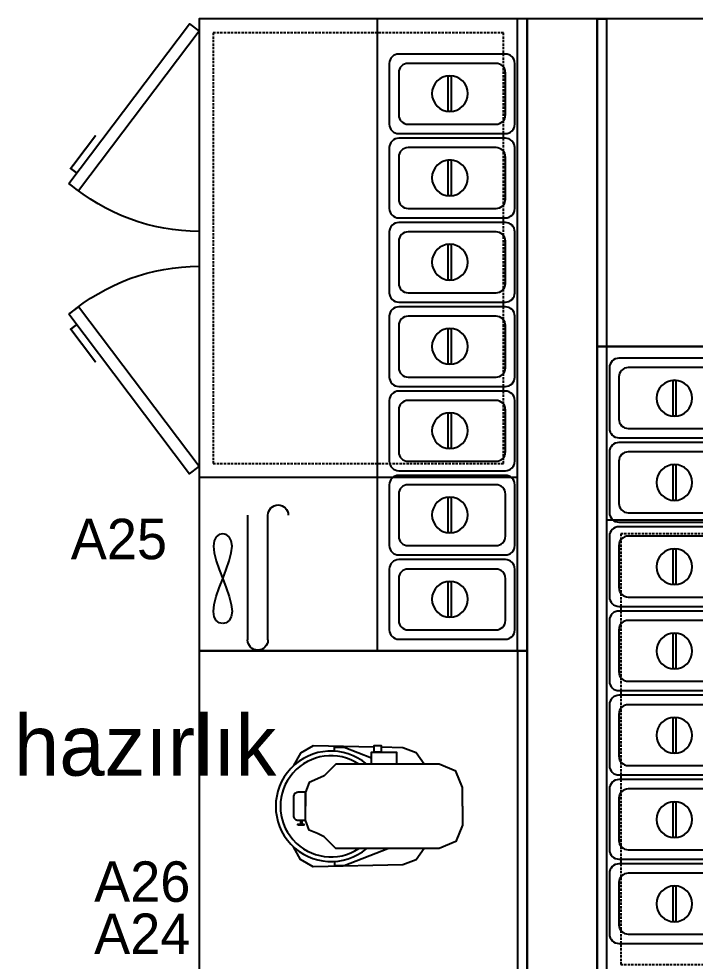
# Model space of a CAD drawing. Header units: millimetres. Extents: x 11489 to 12006, y 36725 to 37730.
# Drawn here: x 11635.8 to 11780.2, y 37339.2 to 37540.4 of the extents above; entities that cross this region are included whole.
import ezdxf
from ezdxf.enums import TextEntityAlignment as Align

# ---------------------------------------------------------------- set-up
doc = ezdxf.new("R2010")
doc.units = ezdxf.units.MM
doc.linetypes.add('DASHED', pattern=[0.75, 0.5, -0.25])
doc.layers.add('002 Çizgi', color=7, linetype='Continuous')
doc.layers.add('S2000-002 Çizgi', color=7, linetype='Continuous')
doc.styles.add('TAKSİM', font='GOTHIC.TTF', dxfattribs={"height": 7})

# ---------------------------------------------------------------- blocks, each defined once
blk = doc.blocks.new('A$C01E77913')
at = {"layer": 'S2000-002 Çizgi'}
for points in [[(2, 26.8), (15, 26.8, -0.414214), (17, 24.8), (17, 2, -0.414214), (15, 0), (2, 0, -0.414214), (0, 2), (0, 24.8, -0.414214)], [(4, 24.8), (13, 24.8, -0.414214), (15, 22.8), (15, 4, -0.414214), (13, 2), (4, 2, -0.414214), (2, 4), (2, 22.8, -0.414214)]]:
    blk.add_lwpolyline(points, format="xyb", close=True, dxfattribs=at)
blk.add_lwpolyline([(4.71, 14.27), (12.21, 14.27), (12.21, 13.52), (4.71, 13.52)], close=True, dxfattribs=at)
blk.add_circle((8.46, 13.87), 3.82, dxfattribs=at)
blk = doc.blocks.new('A$C3596506F')
at = {"layer": '002 Çizgi', "color": 7}
for p, q in [((95.82, 135), (95.82, 0)), ((38.15, 106), (38.15, 132.67)), ((42.5, 132.67), (42.5, 106)), ((32.11, 129.01), (31.47, 128.52)), ((32.84, 129.17), (32.11, 129.01)), ((33.58, 129.01), (32.84, 129.17)), ((34.22, 128.52), (33.58, 129.01)), ((31.01, 127.7), (30.84, 126.56)), ((31.47, 128.52), (31.01, 127.7)), ((34.67, 127.7), (34.22, 128.52)), ((34.85, 126.56), (34.67, 127.7)), ((30.84, 126.56), (31.01, 125.1)), ((31.01, 125.1), (31.47, 123.4)), ((34.22, 123.4), (34.67, 125.1)), ((34.67, 125.1), (34.85, 126.56)), ((31.47, 123.4), (32.11, 121.54)), ((33.58, 121.54), (34.22, 123.4)), ((32.11, 121.54), (32.84, 119.59)), ((32.84, 119.59), (33.58, 121.54)), ((32.11, 117.64), (32.84, 119.59)), ((32.84, 119.59), (33.58, 117.64)), ((31.47, 115.78), (32.11, 117.64)), ((33.58, 117.64), (34.22, 115.78)), ((31.01, 114.07), (31.47, 115.78)), ((34.22, 115.78), (34.67, 114.07)), ((30.84, 112.62), (31.01, 114.07)), ((34.67, 114.07), (34.85, 112.62)), ((31.01, 111.47), (30.84, 112.62)), ((31.47, 110.66), (31.01, 111.47)), ((34.67, 111.47), (34.22, 110.66)), ((34.85, 112.62), (34.67, 111.47)), ((32.11, 110.17), (31.47, 110.66)), ((32.84, 110), (32.11, 110.17)), ((33.58, 110.17), (32.84, 110)), ((34.22, 110.66), (33.58, 110.17))]:
    blk.add_line(p, q, dxfattribs=at)
for points in [[(27.82, 135), (97.82, 135), (97.82, 0), (27.82, 0)], [(65.82, 0), (65.82, 135), (97.82, 135), (97.82, 0)], [(0, 63.04), (25.77, 97.15), (27.82, 95.6), (2.05, 61.49)], [(0, 35.2), (25.77, 1.09), (27.82, 2.64), (2.05, 36.75)]]:
    blk.add_lwpolyline(points, close=True, dxfattribs=at)
blk.add_lwpolyline([(95.82, 98), (27.82, 98)], dxfattribs=at)
at = {"layer": '002 Çizgi', "color": 7, "linetype": 'DASHED'}
blk.add_lwpolyline([(92.82, 95), (92.82, 3), (30.82, 3), (30.82, 95)], close=True, dxfattribs=at)
at = {"layer": '002 Çizgi', "color": 7, "const_width": 0.428}
for points in [[(1.7, 65.28), (0.38, 66.28), (4.63, 71.91), (5.72, 73.36)], [(1.7, 32.96), (0.38, 31.96), (4.63, 26.33), (5.72, 24.89)]]:
    blk.add_lwpolyline(points, dxfattribs=at)
at = {"layer": '002 Çizgi', "color": 7}
for centre, radius, start, end in [((40.32, 132.67), 2.17, 0, 180), ((44.67, 106), 2.17, 180, 0), ((27.82, 95.6), 42.75, 229.4908, 270), ((27.82, 2.64), 42.75, 90, 130.5092)]:
    blk.add_arc(centre, radius, start, end, dxfattribs=at)
at = {"layer": '002 Çizgi', "color": 7, "rotation": 90}
for p in [(95.21, 115.51), (95.21, 97.51), (95.21, 79.51), (95.21, 61.51), (95.21, 43.51), (95.21, 25.51), (95.21, 7.51)]:
    blk.add_blockref('A$C01E77913', p, dxfattribs=at)
blk = doc.blocks.new('A$C016F02F0')
at = {"layer": 'S2000-002 Çizgi', "ltscale": 0.6}
for points in [[(13.02, 39.91), (9.02, 39.91), (5.48, 38.45), (4.02, 34.91), (4.02, 31.71), (1.56, 29.98), (0.53, 27.16), (0.42, 22.51)], [(13.02, 39.91), (17.02, 39.91), (20.55, 38.45), (22.02, 34.91), (22.02, 31.71), (24.47, 29.98), (25.5, 27.16), (25.96, 7.98), (24.36, 5.3), (21.7, 3.81)], [(4.02, 31.71), (4.02, 12.83), (6.52, 10.33), (7.17, 8.88), (7.9, 7.12), (10.02, 6.38), (13.02, 6.38)], [(22.02, 31.71), (22.02, 12.83), (19.52, 10.33), (18.86, 8.88), (18.13, 7.12), (16.01, 6.38), (13.02, 6.38)], [(24.79, 12.58), (25.64, 12.58), (25.64, 14.61), (22.02, 23.93)], [(0.38, 21), (0.07, 7.98), (1.68, 5.3), (4.33, 3.81)], [(1.24, 12.58), (0.39, 12.58), (0.39, 14.61), (2.66, 20.43)]]:
    blk.add_lwpolyline(points, dxfattribs=at)
for points in [[(4.02, 20.43), (1.42, 20.43), (1.42, 25.78), (4.02, 25.78)], [(1.42, 21), (0, 21), (0, 22.51), (1.42, 22.51)], [(16.82, 5.37), (16.01, 5.37), (16.01, 5.58), (16.82, 5.58)], [(17.04, 4.74), (16.82, 4.74), (16.82, 6), (17.04, 6)]]:
    blk.add_lwpolyline(points, close=True, dxfattribs=at)
blk.add_lwpolyline([(16.01, 6.38), (10.02, 6.38), (10.02, 4.78, 0.414214), (11.02, 3.78), (15.01, 3.78, 0.414214), (16.01, 4.78)], format="xyb", close=True, dxfattribs=at)
for radius, start, end in [(11.8, 139.7039, 40.2961), (10.8, 146.4427, 33.5573)]:
    blk.add_arc((13.02, 11.8), radius, start, end, dxfattribs=at)

msp = doc.modelspace()

# ---------------------------------------------------------------- linework, layer by layer
for points in [[(11759.34, 37540.45), (11744.34, 37540.45), (11744.34, 37335.45), (11759.34, 37335.45)], [(11759.34, 37470.45), (11829.34, 37470.45), (11829.34, 37540.45), (11759.34, 37540.45)], [(11761.34, 37470.45), (11759.34, 37470.45), (11759.34, 37540.45), (11761.34, 37540.45)], [(11744.34, 37405.45), (11674.34, 37405.45), (11674.34, 37335.45), (11744.34, 37335.45)], [(11742.34, 37335.45), (11744.34, 37335.45), (11744.34, 37405.45), (11742.34, 37405.45)]]:
    msp.add_lwpolyline(points, close=True)

# ---------------------------------------------------------------- block references
at = {"xscale": -1, "rotation": 180}
msp.add_blockref('A$C3596506F', (11646.52, 37540.45), dxfattribs=at)
at = {"xscale": -1}
msp.add_blockref('A$C3596506F', (11857.16, 37335.45), dxfattribs=at)
at = {"layer": 'S2000-002 Çizgi', "rotation": 270}
msp.add_blockref('A$C016F02F0', (11690.68, 37385.27), dxfattribs=at)

# ---------------------------------------------------------------- texts
at = {"style": 'TAKSİM'}
for s, p in [('A25', (11657.18, 37425.03)), ('A26', (11662.17, 37351.85)), ('A24', (11662.17, 37340.71))]:
    msp.add_text(s, height=8.64, dxfattribs=at).set_placement(p, align=Align.CENTER)
msp.add_text('soğuk hazırlık', height=13, dxfattribs=at).set_placement((11583.56, 37378.8))

doc.saveas('drawing.dxf')
